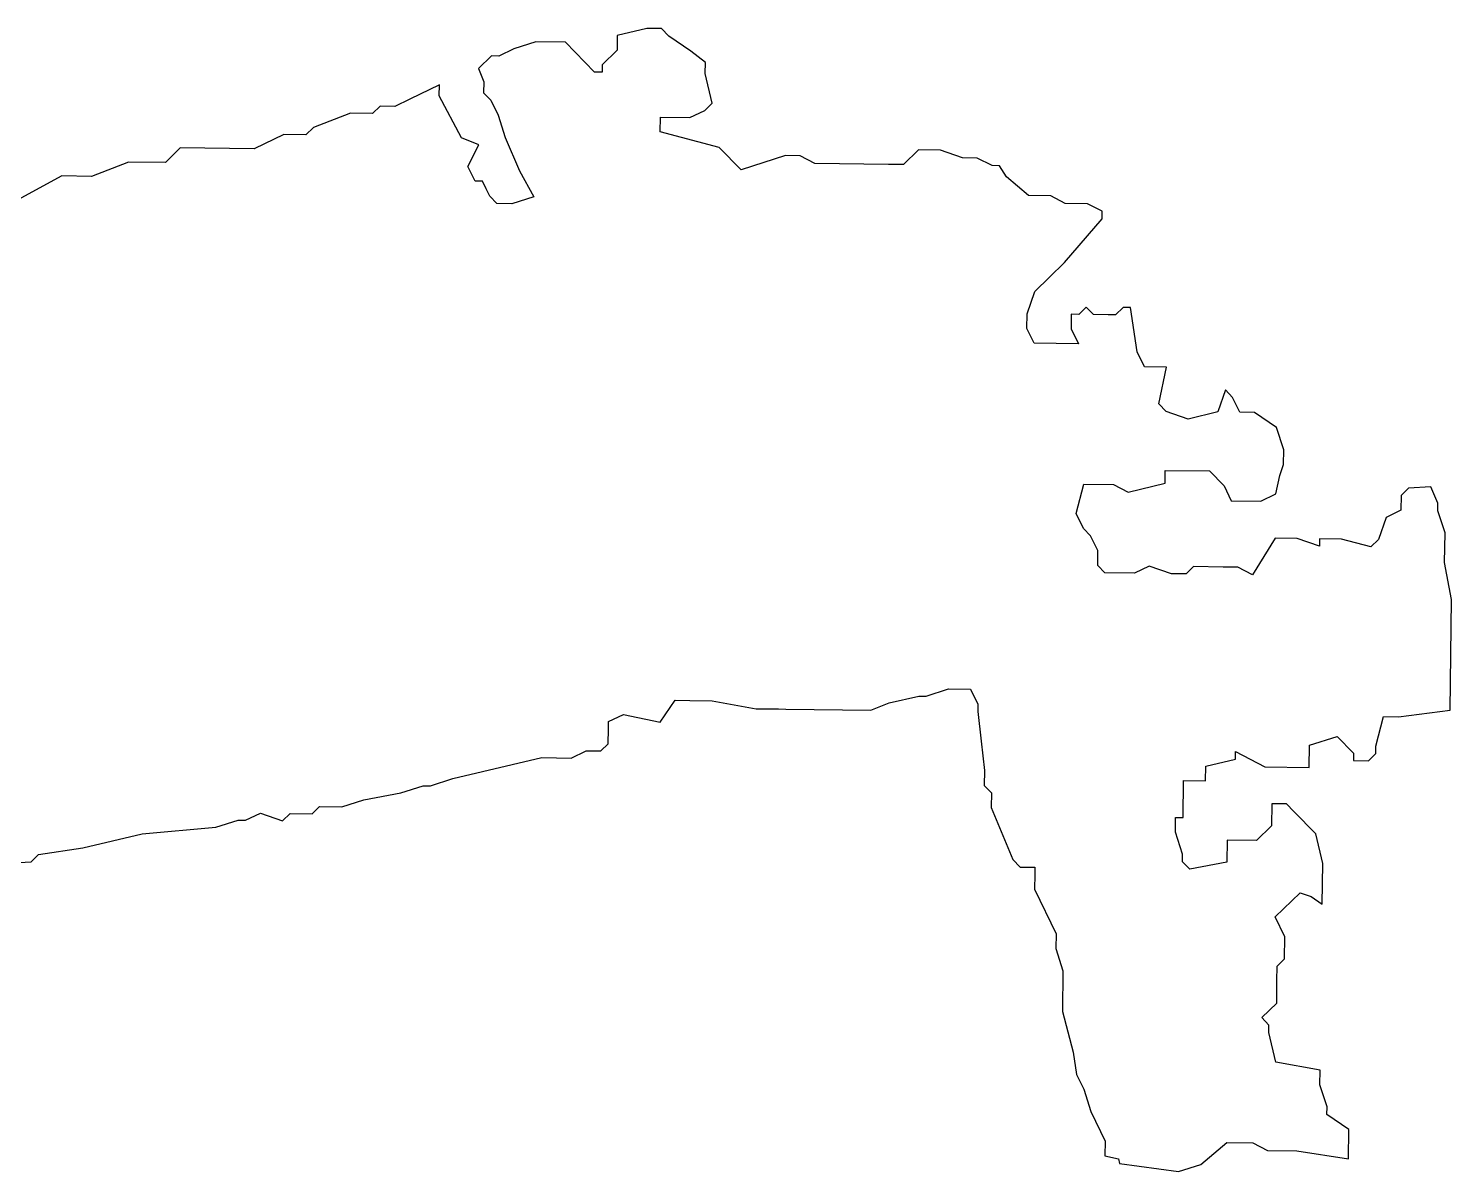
# Model space of a CAD drawing. Header units: metres. Extents: x -265 to 267320, y 216 to 2152161.
# Drawn here: x 1875 to 4014, y 1147 to 2866 of the extents above; entities that cross this region are included whole.
import ezdxf

# ---------------------------------------------------------------- set-up
doc = ezdxf.new("R2010")
doc.units = ezdxf.units.M
doc.header["$LTSCALE"] = 0.3

msp = doc.modelspace()

# ---------------------------------------------------------------- linework, layer by layer
msp.add_lwpolyline([(1795.4, 1608), (1878.7, 1612.5), (1890, 1623.5), (1956.7, 1633.7), (2045.7, 1654.8), (2156.8, 1664.5), (2190.3, 1675.2), (2201.3, 1675.1), (2223.7, 1685.9), (2256.8, 1674.4), (2268.1, 1685.3), (2301.4, 1684.9), (2312.6, 1695.8), (2345.9, 1695.4), (2379.3, 1706.1), (2434.9, 1716.5), (2468.4, 1727.1), (2479.5, 1727), (2512.9, 1737.7), (2646.5, 1769.3), (2690.9, 1768.7), (2713.2, 1779.5), (2735.4, 1779.3), (2746.6, 1790.2), (2746.9, 1812.4), (2747, 1823.5), (2769.4, 1834.3), (2824.7, 1822.5), (2847.3, 1855.5), (2869.5, 1855.3), (2902.8, 1854.8), (2969.2, 1842.9), (3002.5, 1842.5), (3013.6, 1842.4), (3141.2, 1840.7), (3169.1, 1851.5), (3213.6, 1862), (3224.7, 1861.9), (3258.1, 1872.6), (3291.4, 1872.1), (3302.3, 1849.8), (3302.1, 1838.7), (3307.1, 1794.3), (3312.1, 1749.8), (3311.8, 1727.6), (3322.7, 1716.3), (3322.5, 1694.2), (3354.8, 1616.1), (3365.7, 1604.8), (3387.9, 1604.6), (3387.8, 1593.4), (3387.5, 1571.3), (3420, 1504.3), (3419.7, 1482.1), (3430.3, 1448.7), (3429.6, 1387.6), (3445.4, 1326.4), (3450.6, 1293), (3461.4, 1270.7), (3472.1, 1237.3), (3493.7, 1192.6), (3493.4, 1170.4), (3513.6, 1166), (3515.5, 1159), (3604.1, 1146.8), (3637.5, 1157.5), (3676.8, 1190.3), (3715.6, 1189.8), (3737.7, 1178.4), (3782.1, 1177.9), (3859.6, 1165.8), (3860.1, 1210.2), (3827.1, 1232.8), (3827.3, 1243.9), (3816.6, 1277.3), (3816.9, 1299.5), (3750.5, 1311.4), (3739.9, 1356), (3740, 1367), (3729.1, 1378.3), (3751.6, 1400.2), (3752, 1433.5), (3752.3, 1455.7), (3763.5, 1466.6), (3763.9, 1499.9), (3749.5, 1529.7), (3787, 1566.2), (3803.5, 1560.5), (3820, 1549.1), (3820.8, 1610.2), (3810.3, 1654.7), (3777.4, 1688.4), (3766.5, 1699.6), (3744.3, 1699.9), (3743.8, 1666.6), (3721.4, 1644.7), (3677, 1645.3), (3676.6, 1612), (3620.9, 1601.6), (3610, 1612.8), (3610.1, 1624), (3599.5, 1657.4), (3599.7, 1679.5), (3610.8, 1679.4), (3611.5, 1734.9), (3644.8, 1734.5), (3645.1, 1756.7), (3689.6, 1767.2), (3689.8, 1778.3), (3733.9, 1755.6), (3800.4, 1754.7), (3800.9, 1788), (3842.7, 1801.3), (3867.3, 1776.1), (3867.2, 1765), (3889.4, 1764.7), (3900.6, 1775.7), (3900.7, 1786.7), (3912.4, 1831), (3934.6, 1830.7), (4012.4, 1840.8), (4014.5, 2007.2), (4004.1, 2062.9), (4004.7, 2107.3), (3994, 2140.7), (3994.1, 2151.8), (3983.5, 2176.5), (3950, 2174.5), (3938.8, 2163.6), (3938.5, 2141.4), (3916.2, 2130.6), (3904.6, 2097.4), (3893.4, 2086.5), (3849.2, 2098.1), (3815.9, 2098.5), (3815.8, 2087.5), (3782.6, 2099), (3749.3, 2099.4), (3715.3, 2044.3), (3693.3, 2055.7), (3671.1, 2056), (3626.7, 2056.6), (3615.5, 2045.6), (3593.3, 2045.9), (3560.1, 2057.4), (3537.8, 2046.6), (3493.4, 2047.2), (3482.5, 2058.4), (3482.7, 2080.6), (3471.9, 2102.9), (3461, 2114.1), (3450.1, 2136.5), (3461.8, 2180.7), (3506.2, 2180.2), (3528.2, 2168.8), (3583.9, 2181.9), (3584.1, 2201.4), (3650.7, 2200.5), (3672.6, 2178), (3683.4, 2155.7), (3727.8, 2155.1), (3750.1, 2166), (3756.1, 2193.6), (3761.8, 2210.2), (3762.1, 2232.4), (3751.4, 2265.8), (3718.4, 2288.5), (3696.2, 2288.7), (3685.4, 2311), (3674.5, 2322.3), (3662.9, 2289.2), (3618.4, 2278.6), (3585.3, 2290.1), (3574.3, 2301.4), (3586.1, 2356.7), (3552.8, 2357.1), (3542, 2379.5), (3531.7, 2446.2), (3520.7, 2446.3), (3509.4, 2435.3), (3498.3, 2435.5), (3476.1, 2435.8), (3465.2, 2447), (3453.9, 2436), (3442.8, 2436.2), (3442.5, 2414), (3453.4, 2391.7), (3420.1, 2392.1), (3386.8, 2392.5), (3376, 2414.9), (3376.3, 2437), (3387.8, 2470.2), (3410.2, 2492.1), (3432.7, 2514), (3489.1, 2579.9), (3489.2, 2591), (3467.1, 2602.4), (3433.8, 2602.8), (3411.8, 2614.1), (3378.5, 2614.6), (3345.6, 2642.7), (3334.7, 2659.5), (3323.6, 2659.7), (3301.5, 2671), (3279.3, 2671.3), (3246.2, 2682.8), (3212.9, 2683.2), (3190.4, 2661.4), (3168.2, 2661.6), (3057.3, 2663), (3035.2, 2674.4), (3013, 2674.7), (2946.2, 2653.3), (2913.3, 2687), (2824.8, 2710.4), (2825.1, 2732.6), (2869.5, 2732), (2891.8, 2742.8), (2903, 2753.8), (2892.5, 2798.3), (2892.7, 2814.9), (2870.7, 2831.8), (2837.7, 2854.5), (2826.8, 2865.7), (2804.6, 2866), (2760.1, 2855.5), (2759.8, 2833.3), (2737.3, 2811.4), (2737.2, 2800.2), (2726.1, 2800.4), (2682.3, 2845.3), (2637.9, 2845.9), (2604.4, 2835.2), (2582.1, 2824.4), (2571, 2824.6), (2551.7, 2805.8), (2559.4, 2785.8), (2559.2, 2769.2), (2570.2, 2758), (2581, 2735.6), (2591.7, 2702.2), (2613.2, 2652), (2634.9, 2612.9), (2601.5, 2602.2), (2579.3, 2602.5), (2568.3, 2613.7), (2562.9, 2624.9), (2557.5, 2636.1), (2546.4, 2636.2), (2535.6, 2658.5), (2552.1, 2690.8), (2525.9, 2701.6), (2492.6, 2764.5), (2492.8, 2781.1), (2448.1, 2759.5), (2425.8, 2748.7), (2403.6, 2749), (2392.3, 2738), (2359.1, 2738.4), (2303.3, 2716.9), (2292.1, 2706), (2258.8, 2706.4), (2214.1, 2684.8), (2103.2, 2686.2), (2080.7, 2664.3), (2025.2, 2665), (1969.4, 2643.5), (1925.1, 2644.1), (1824.5, 2589.8)])

doc.saveas('drawing.dxf')
